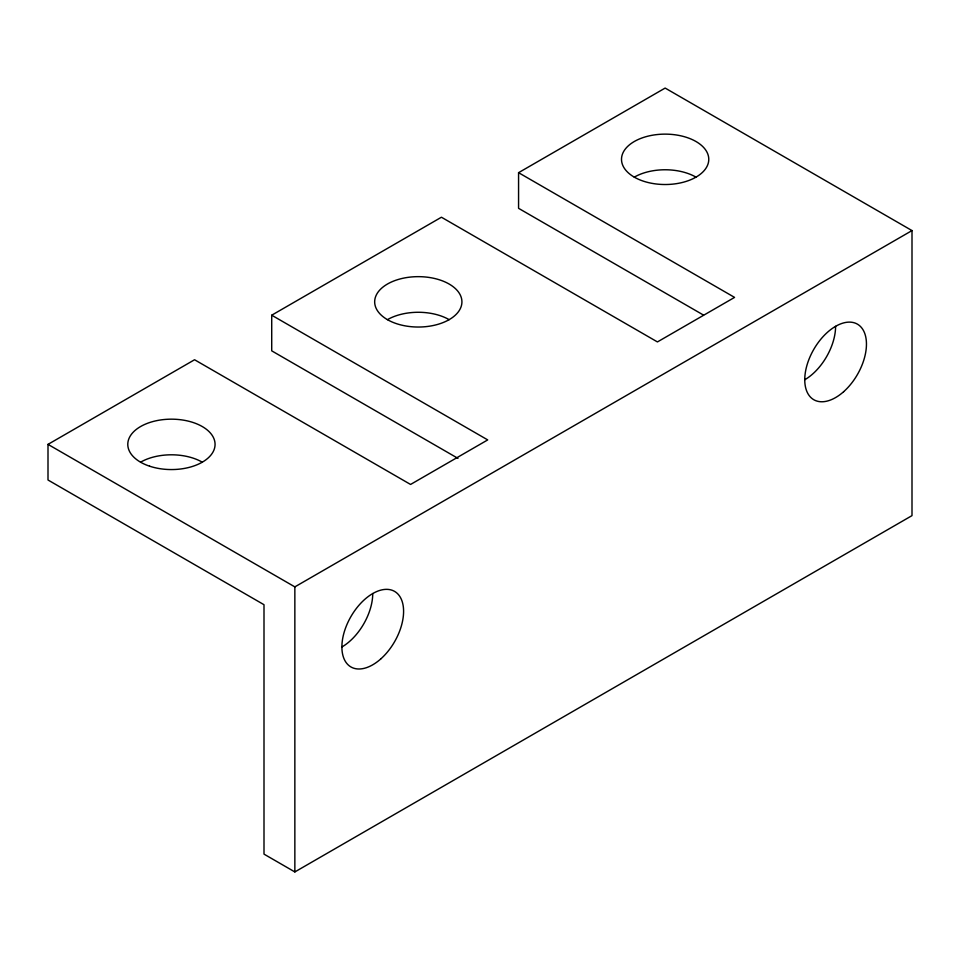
<?xml version="1.0" encoding="UTF-8"?>
<svg xmlns="http://www.w3.org/2000/svg" width="960" height="960" viewBox="0 0 960 960"><rect width="100%" height="100%" fill="white"/><g stroke="black" fill="none" stroke-linecap="round" stroke-linejoin="round"><path stroke-width="1.44" d="M703.524 315.096L518.568 208.32L518.568 172.68L665.148 88.068L912 230.58L912 515.628L294.852 871.932L264 854.124L264 604.704L48 480L48 444.372L194.568 359.748L410.568 484.452L487.716 439.908L271.716 315.204L271.716 350.844L457.968 458.364M271.716 315.204L441.432 217.224L657.432 341.928L734.568 297.396L518.568 172.68M48 444.372L294.852 586.884L912 230.58M294.852 586.884L294.852 871.932M835.596 326.316A43.644 25.2 -60 0 1 804.744 379.764M372.744 593.544A43.644 25.2 -60 0 1 341.88 646.992M387.432 319.656A43.644 25.2 0 0 0 460.44 308.364A43.644 25.2 0 0 0 406.992 277.512A43.644 25.2 0 0 0 387.432 319.656A43.644 25.2 0 0 1 449.148 319.656M634.284 177.144A43.644 25.2 0 0 0 707.292 165.84A43.644 25.2 0 0 0 653.844 134.988A43.644 25.2 0 0 0 634.284 177.144A43.644 25.2 0 0 1 696 177.144M140.568 462.18A43.644 25.2 0 0 1 202.284 462.18M149.604 466.188A43.644 25.2 0 0 0 215.064 444.372A43.644 25.2 0 0 0 149.604 422.544A43.644 25.2 0 0 0 149.604 466.188M380.724 658.98A43.644 25.2 -60 0 0 394.56 591.384A43.644 25.2 -60 0 0 342.936 637.164A43.644 25.2 -60 0 0 380.724 658.98M843.588 391.752A43.644 25.2 -60 0 0 857.424 324.156A43.644 25.2 -60 0 0 805.8 369.936A43.644 25.2 -60 0 0 843.588 391.752"/></g></svg>
